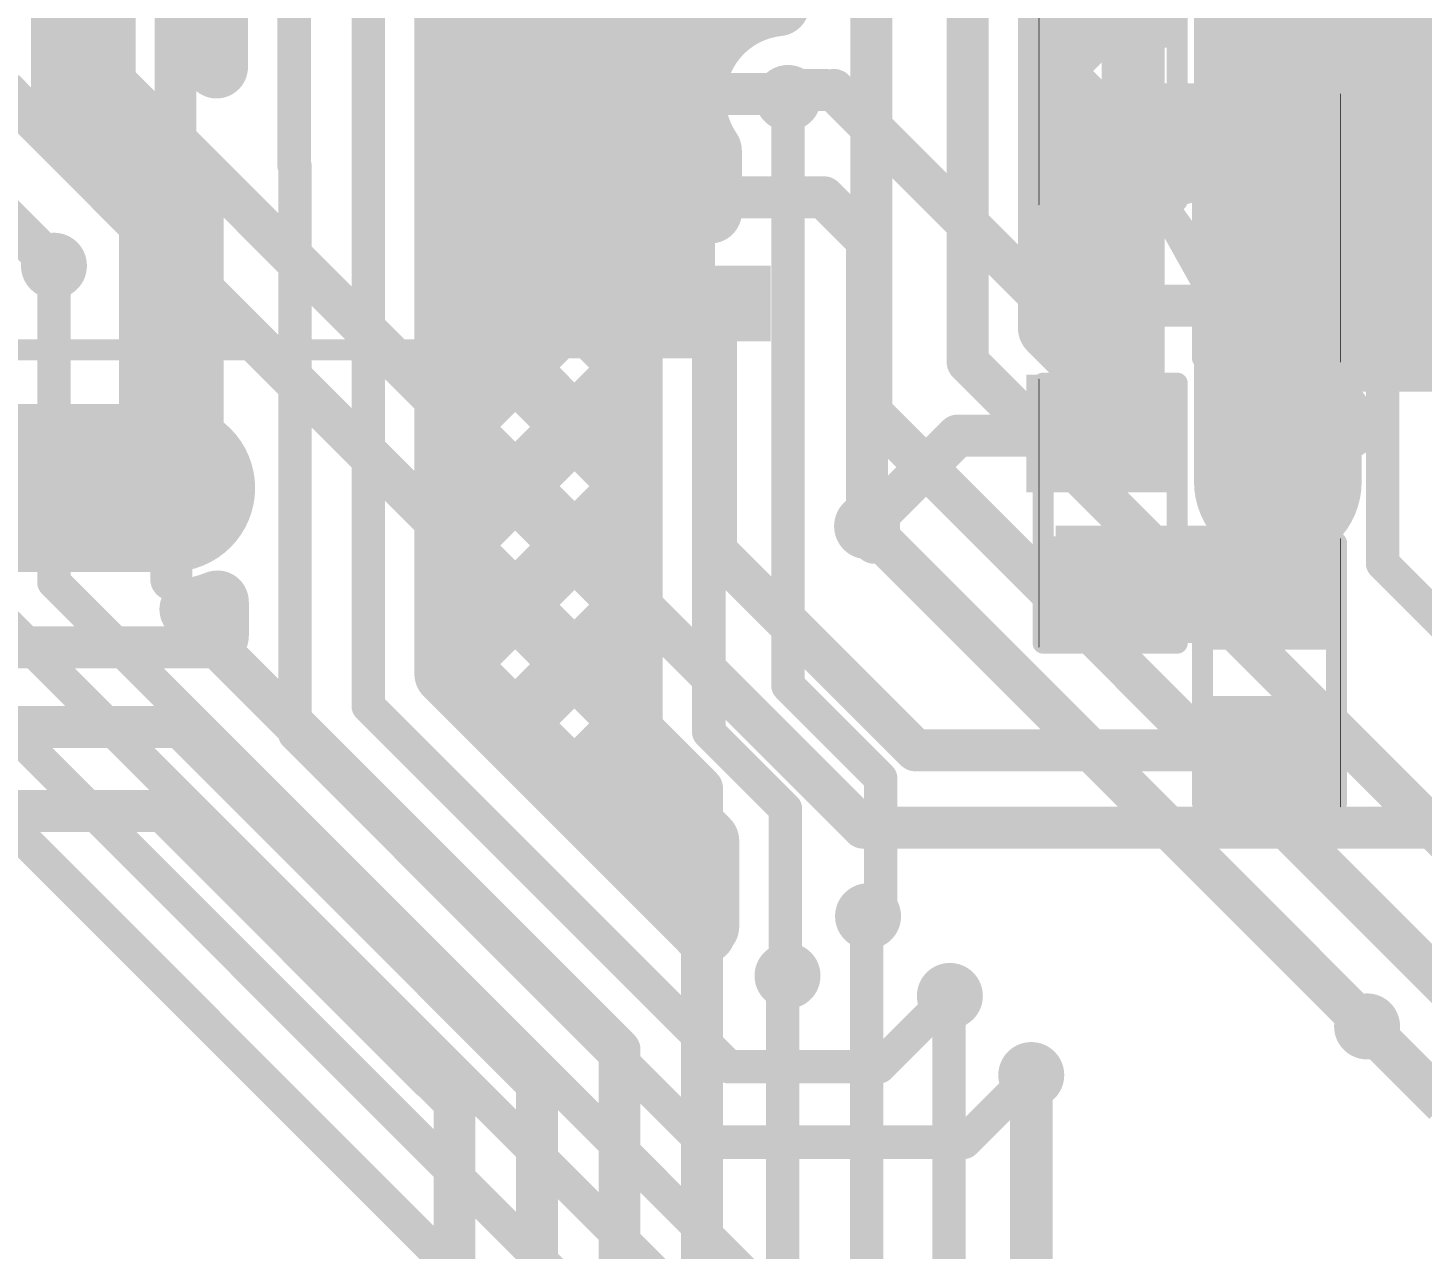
# Model space of a CAD drawing. Header units: millimetres. Extents: x -0.27 to 3.22, y -0.27 to 1.91.
# Drawn here: x 1.5378 to 1.8704, y 0.2265 to 0.5177 of the extents above; entities that cross this region are included whole.
import ezdxf

# ---------------------------------------------------------------- set-up
doc = ezdxf.new("R2010")
doc.units = ezdxf.units.MM
doc.header["$MEASUREMENT"] = 0
for name, color, linetype in [('BottomLayer', 5, 'Continuous'), ('TopLayer', 1, 'Continuous'), ('TopOverlay', 2, 'Continuous'), ('TopPaste', 8, 'Continuous'), ('TopSolder', 216, 'Continuous'), ('ViaHoleLayer', 16, 'Continuous')]:
    doc.layers.add(name, color=color, linetype=linetype)
doc.styles.add('Arial', font='', dxfattribs={"height": 0.2})
doc.styles.get('Arial').set_extended_font_data('Arial')

# ---------------------------------------------------------------- blocks, each defined once
blk = doc.blocks.new('24_TSSOP_15')
at = {"layer": 'TopLayer'}
for points in [[(-0.1437, 0.14961), (-0.08465, 0.14961), (-0.08465, 0.13189), (-0.1437, 0.13189)], [(0.08465, 0.14961), (0.1437, 0.14961), (0.1437, 0.13189), (0.08465, 0.13189)], [(-0.1437, 0.12402), (-0.08465, 0.12402), (-0.08465, 0.1063), (-0.1437, 0.1063)], [(0.08465, 0.12402), (0.1437, 0.12402), (0.1437, 0.1063), (0.08465, 0.1063)], [(-0.1437, 0.09843), (-0.08465, 0.09843), (-0.08465, 0.08071), (-0.1437, 0.08071)], [(0.08465, 0.09843), (0.1437, 0.09843), (0.1437, 0.08071), (0.08465, 0.08071)], [(-0.1437, 0.07283), (-0.08465, 0.07283), (-0.08465, 0.05512), (-0.1437, 0.05512)], [(0.08465, 0.07283), (0.1437, 0.07283), (0.1437, 0.05512), (0.08465, 0.05512)], [(-0.1437, 0.04724), (-0.08465, 0.04724), (-0.08465, 0.02953), (-0.1437, 0.02953)], [(0.08465, 0.04724), (0.1437, 0.04724), (0.1437, 0.02953), (0.08465, 0.02953)], [(-0.1437, 0.02165), (-0.08465, 0.02165), (-0.08465, 0.00394), (-0.1437, 0.00394)], [(0.08465, 0.02165), (0.1437, 0.02165), (0.1437, 0.00394), (0.08465, 0.00394)], [(-0.1437, -0.00394), (-0.08465, -0.00394), (-0.08465, -0.02165), (-0.1437, -0.02165)], [(0.08465, -0.00394), (0.1437, -0.00394), (0.1437, -0.02165), (0.08465, -0.02165)], [(-0.1437, -0.02953), (-0.08465, -0.02953), (-0.08465, -0.04724), (-0.1437, -0.04724)], [(0.08465, -0.02953), (0.1437, -0.02953), (0.1437, -0.04724), (0.08465, -0.04724)], [(-0.1437, -0.05512), (-0.08465, -0.05512), (-0.08465, -0.07283), (-0.1437, -0.07283)], [(0.08465, -0.05512), (0.1437, -0.05512), (0.1437, -0.07283), (0.08465, -0.07283)], [(-0.1437, -0.08071), (-0.08465, -0.08071), (-0.08465, -0.09843), (-0.1437, -0.09843)], [(0.08465, -0.08071), (0.1437, -0.08071), (0.1437, -0.09843), (0.08465, -0.09843)], [(-0.1437, -0.1063), (-0.08465, -0.1063), (-0.08465, -0.12402), (-0.1437, -0.12402)], [(0.08465, -0.1063), (0.1437, -0.1063), (0.1437, -0.12402), (0.08465, -0.12402)], [(-0.1437, -0.13189), (-0.08465, -0.13189), (-0.08465, -0.14961), (-0.1437, -0.14961)], [(0.08465, -0.13189), (0.1437, -0.13189), (0.1437, -0.14961), (0.08465, -0.14961)]]:
    blk.add_hatch(color=1, dxfattribs=at).paths.add_polyline_path(points)
at = {"layer": 'TopPaste'}
for points in [[(-0.1437, 0.14961), (-0.08465, 0.14961), (-0.08465, 0.13189), (-0.1437, 0.13189)], [(0.08465, 0.14961), (0.1437, 0.14961), (0.1437, 0.13189), (0.08465, 0.13189)], [(-0.1437, 0.12402), (-0.08465, 0.12402), (-0.08465, 0.1063), (-0.1437, 0.1063)], [(0.08465, 0.12402), (0.1437, 0.12402), (0.1437, 0.1063), (0.08465, 0.1063)], [(-0.1437, 0.09843), (-0.08465, 0.09843), (-0.08465, 0.08071), (-0.1437, 0.08071)], [(0.08465, 0.09843), (0.1437, 0.09843), (0.1437, 0.08071), (0.08465, 0.08071)], [(-0.1437, 0.07283), (-0.08465, 0.07283), (-0.08465, 0.05512), (-0.1437, 0.05512)], [(0.08465, 0.07283), (0.1437, 0.07283), (0.1437, 0.05512), (0.08465, 0.05512)], [(-0.1437, 0.04724), (-0.08465, 0.04724), (-0.08465, 0.02953), (-0.1437, 0.02953)], [(0.08465, 0.04724), (0.1437, 0.04724), (0.1437, 0.02953), (0.08465, 0.02953)], [(-0.1437, 0.02165), (-0.08465, 0.02165), (-0.08465, 0.00394), (-0.1437, 0.00394)], [(0.08465, 0.02165), (0.1437, 0.02165), (0.1437, 0.00394), (0.08465, 0.00394)], [(-0.1437, -0.00394), (-0.08465, -0.00394), (-0.08465, -0.02165), (-0.1437, -0.02165)], [(0.08465, -0.00394), (0.1437, -0.00394), (0.1437, -0.02165), (0.08465, -0.02165)], [(-0.1437, -0.02953), (-0.08465, -0.02953), (-0.08465, -0.04724), (-0.1437, -0.04724)], [(0.08465, -0.02953), (0.1437, -0.02953), (0.1437, -0.04724), (0.08465, -0.04724)], [(-0.1437, -0.05512), (-0.08465, -0.05512), (-0.08465, -0.07283), (-0.1437, -0.07283)], [(0.08465, -0.05512), (0.1437, -0.05512), (0.1437, -0.07283), (0.08465, -0.07283)], [(-0.1437, -0.08071), (-0.08465, -0.08071), (-0.08465, -0.09843), (-0.1437, -0.09843)], [(0.08465, -0.08071), (0.1437, -0.08071), (0.1437, -0.09843), (0.08465, -0.09843)], [(-0.1437, -0.1063), (-0.08465, -0.1063), (-0.08465, -0.12402), (-0.1437, -0.12402)], [(0.08465, -0.1063), (0.1437, -0.1063), (0.1437, -0.12402), (0.08465, -0.12402)], [(-0.1437, -0.13189), (-0.08465, -0.13189), (-0.08465, -0.14961), (-0.1437, -0.14961)], [(0.08465, -0.13189), (0.1437, -0.13189), (0.1437, -0.14961), (0.08465, -0.14961)]]:
    blk.add_hatch(color=8, dxfattribs=at).paths.add_polyline_path(points)
at = {"layer": 'TopSolder'}
for points in [[(-0.1477, 0.15361), (-0.08065, 0.15361), (-0.08065, 0.12789), (-0.1477, 0.12789)], [(0.08065, 0.15361), (0.1477, 0.15361), (0.1477, 0.12789), (0.08065, 0.12789)], [(-0.1477, 0.12802), (-0.08065, 0.12802), (-0.08065, 0.1023), (-0.1477, 0.1023)], [(0.08065, 0.12802), (0.1477, 0.12802), (0.1477, 0.1023), (0.08065, 0.1023)], [(-0.1477, 0.10243), (-0.08065, 0.10243), (-0.08065, 0.07671), (-0.1477, 0.07671)], [(0.08065, 0.10243), (0.1477, 0.10243), (0.1477, 0.07671), (0.08065, 0.07671)], [(-0.1477, 0.07683), (-0.08065, 0.07683), (-0.08065, 0.05112), (-0.1477, 0.05112)], [(0.08065, 0.07683), (0.1477, 0.07683), (0.1477, 0.05112), (0.08065, 0.05112)], [(-0.1477, 0.05124), (-0.08065, 0.05124), (-0.08065, 0.02553), (-0.1477, 0.02553)], [(0.08065, 0.05124), (0.1477, 0.05124), (0.1477, 0.02553), (0.08065, 0.02553)], [(-0.1477, 0.02565), (-0.08065, 0.02565), (-0.08065, -0.00006), (-0.1477, -0.00006)], [(0.08065, 0.02565), (0.1477, 0.02565), (0.1477, -0.00006), (0.08065, -0.00006)], [(-0.1477, 0.00006), (-0.08065, 0.00006), (-0.08065, -0.02565), (-0.1477, -0.02565)], [(0.08065, 0.00006), (0.1477, 0.00006), (0.1477, -0.02565), (0.08065, -0.02565)], [(-0.1477, -0.02553), (-0.08065, -0.02553), (-0.08065, -0.05124), (-0.1477, -0.05124)], [(0.08065, -0.02553), (0.1477, -0.02553), (0.1477, -0.05124), (0.08065, -0.05124)], [(-0.1477, -0.05112), (-0.08065, -0.05112), (-0.08065, -0.07683), (-0.1477, -0.07683)], [(0.08065, -0.05112), (0.1477, -0.05112), (0.1477, -0.07683), (0.08065, -0.07683)], [(-0.1477, -0.07671), (-0.08065, -0.07671), (-0.08065, -0.10243), (-0.1477, -0.10243)], [(0.08065, -0.07671), (0.1477, -0.07671), (0.1477, -0.10243), (0.08065, -0.10243)], [(-0.1477, -0.1023), (-0.08065, -0.1023), (-0.08065, -0.12802), (-0.1477, -0.12802)], [(0.08065, -0.1023), (0.1477, -0.1023), (0.1477, -0.12802), (0.08065, -0.12802)], [(-0.1477, -0.12789), (-0.08065, -0.12789), (-0.08065, -0.15361), (-0.1477, -0.15361)], [(0.08065, -0.12789), (0.1477, -0.12789), (0.1477, -0.15361), (0.08065, -0.15361)]]:
    blk.add_hatch(color=216, dxfattribs=at).paths.add_polyline_path(points)
at = {"layer": 'TopOverlay'}
for points, const_width in [([(-0.145, 0.155, 1), (-0.155, 0.155, 1)], 0.005), ([(-0.15625, 0.155, 1), (-0.15375, 0.155, 1)], 0.0025), ([(-0.14625, 0.155, 1), (-0.14375, 0.155, 1)], 0.0025), ([(-0.07874, 0.15523, 1), (-0.07624, 0.15523, 1)], 0.0025), ([(0.07626, 0.15523, 1), (0.07876, 0.15523, 1)], 0.0025), ([(-0.07794, -0.15158, 1), (-0.07544, -0.15158, 1)], 0.0025), ([(0.07706, -0.15158, 1), (0.07956, -0.15158, 1)], 0.0025)]:
    blk.add_lwpolyline(points, format="xyb", close=True, dxfattribs=dict(at, const_width=const_width))
at = {"layer": 'TopOverlay', "const_width": 0.005}
for points in [[(-0.07749, 0.15523), (0.07751, 0.15523)], [(-0.07669, -0.15158), (0.07831, -0.15158)]]:
    blk.add_lwpolyline(points, dxfattribs=at)
blk = doc.blocks.new('R__0402_70')
at = {"layer": 'TopLayer'}
for points in [[(-0.0275, -0.0125), (-0.0275, 0.0125), (-0.0095, 0.0125), (-0.0095, -0.0125)], [(0.0095, -0.0125), (0.0095, 0.0125), (0.0275, 0.0125), (0.0275, -0.0125)]]:
    blk.add_hatch(color=1, dxfattribs=at).paths.add_polyline_path(points)
at = {"layer": 'TopPaste'}
for points in [[(-0.0275, -0.0125), (-0.0275, 0.0125), (-0.0095, 0.0125), (-0.0095, -0.0125)], [(0.0095, -0.0125), (0.0095, 0.0125), (0.0275, 0.0125), (0.0275, -0.0125)]]:
    blk.add_hatch(color=8, dxfattribs=at).paths.add_polyline_path(points)
at = {"layer": 'TopSolder'}
for points in [[(-0.0315, -0.0165), (-0.0315, 0.0165), (-0.0055, 0.0165), (-0.0055, -0.0165)], [(0.0055, -0.0165), (0.0055, 0.0165), (0.0315, 0.0165), (0.0315, -0.0165)]]:
    blk.add_hatch(color=216, dxfattribs=at).paths.add_polyline_path(points)
at = {"layer": 'TopOverlay'}
for points, const_width in [([(0.031, 0.016), (-0.031, 0.016)], 0.005), ([(-0.031, -0.016), (-0.031, 0.016)], 0.005), ([(0.031, -0.016), (0.031, 0.016)], 0.005), ([(0.031, -0.016), (-0.031, -0.016)], 0.005), ([(0.032, -0.017), (-0.032, -0.017)], 0.000127)]:
    blk.add_lwpolyline(points, dxfattribs=dict(at, const_width=const_width))
for points, const_width in [([(-0.03225, 0.016, 1), (-0.02975, 0.016, 1)], 0.0025), ([(-0.03225, 0.016, 1), (-0.02975, 0.016, 1)], 0.0025), ([(0.02975, 0.016, 1), (0.03225, 0.016, 1)], 0.0025), ([(0.02975, 0.016, 1), (0.03225, 0.016, 1)], 0.0025), ([(-0.03225, -0.016, 1), (-0.02975, -0.016, 1)], 0.0025), ([(-0.03225, -0.016, 1), (-0.02975, -0.016, 1)], 0.0025), ([(0.02975, -0.016, 1), (0.03225, -0.016, 1)], 0.0025), ([(0.02975, -0.016, 1), (0.03225, -0.016, 1)], 0.0025), ([(-0.03203, -0.017, 1), (-0.03197, -0.017, 1)], 0.0000635), ([(0.03197, -0.017, 1), (0.03203, -0.017, 1)], 0.0000635)]:
    blk.add_lwpolyline(points, format="xyb", close=True, dxfattribs=dict(at, const_width=const_width))
blk = doc.blocks.new('R__0402_71')
at = {"layer": 'TopLayer'}
for points in [[(-0.0275, -0.0125), (-0.0275, 0.0125), (-0.0095, 0.0125), (-0.0095, -0.0125)], [(0.0095, -0.0125), (0.0095, 0.0125), (0.0275, 0.0125), (0.0275, -0.0125)]]:
    blk.add_hatch(color=1, dxfattribs=at).paths.add_polyline_path(points)
at = {"layer": 'TopPaste'}
for points in [[(-0.0275, -0.0125), (-0.0275, 0.0125), (-0.0095, 0.0125), (-0.0095, -0.0125)], [(0.0095, -0.0125), (0.0095, 0.0125), (0.0275, 0.0125), (0.0275, -0.0125)]]:
    blk.add_hatch(color=8, dxfattribs=at).paths.add_polyline_path(points)
at = {"layer": 'TopSolder'}
for points in [[(-0.0315, -0.0165), (-0.0315, 0.0165), (-0.0055, 0.0165), (-0.0055, -0.0165)], [(0.0055, -0.0165), (0.0055, 0.0165), (0.0315, 0.0165), (0.0315, -0.0165)]]:
    blk.add_hatch(color=216, dxfattribs=at).paths.add_polyline_path(points)
at = {"layer": 'TopOverlay'}
for points, const_width in [([(-0.031, 0.016), (0.031, 0.016)], 0.005), ([(-0.031, 0.016), (-0.031, -0.016)], 0.005), ([(0.031, 0.016), (0.031, -0.016)], 0.005), ([(-0.031, -0.016), (0.031, -0.016)], 0.005), ([(-0.032, -0.017), (0.032, -0.017)], 0.000127)]:
    blk.add_lwpolyline(points, dxfattribs=dict(at, const_width=const_width))
for points, const_width in [([(-0.03225, 0.016, 1), (-0.02975, 0.016, 1)], 0.0025), ([(-0.03225, 0.016, 1), (-0.02975, 0.016, 1)], 0.0025), ([(0.02975, 0.016, 1), (0.03225, 0.016, 1)], 0.0025), ([(0.02975, 0.016, 1), (0.03225, 0.016, 1)], 0.0025), ([(-0.03225, -0.016, 1), (-0.02975, -0.016, 1)], 0.0025), ([(-0.03225, -0.016, 1), (-0.02975, -0.016, 1)], 0.0025), ([(0.02975, -0.016, 1), (0.03225, -0.016, 1)], 0.0025), ([(0.02975, -0.016, 1), (0.03225, -0.016, 1)], 0.0025), ([(-0.03203, -0.017, 1), (-0.03197, -0.017, 1)], 0.0000635), ([(0.03197, -0.017, 1), (0.03203, -0.017, 1)], 0.0000635)]:
    blk.add_lwpolyline(points, format="xyb", close=True, dxfattribs=dict(at, const_width=const_width))
blk = doc.blocks.new('R__0402_72')
at = {"layer": 'TopLayer'}
for points in [[(-0.0275, -0.0125), (-0.0275, 0.0125), (-0.0095, 0.0125), (-0.0095, -0.0125)], [(0.0095, -0.0125), (0.0095, 0.0125), (0.0275, 0.0125), (0.0275, -0.0125)]]:
    blk.add_hatch(color=1, dxfattribs=at).paths.add_polyline_path(points)
at = {"layer": 'TopPaste'}
for points in [[(-0.0275, -0.0125), (-0.0275, 0.0125), (-0.0095, 0.0125), (-0.0095, -0.0125)], [(0.0095, -0.0125), (0.0095, 0.0125), (0.0275, 0.0125), (0.0275, -0.0125)]]:
    blk.add_hatch(color=8, dxfattribs=at).paths.add_polyline_path(points)
at = {"layer": 'TopSolder'}
for points in [[(-0.0315, -0.0165), (-0.0315, 0.0165), (-0.0055, 0.0165), (-0.0055, -0.0165)], [(0.0055, -0.0165), (0.0055, 0.0165), (0.0315, 0.0165), (0.0315, -0.0165)]]:
    blk.add_hatch(color=216, dxfattribs=at).paths.add_polyline_path(points)
at = {"layer": 'TopOverlay'}
for points, const_width in [([(0.031, 0.016), (-0.031, 0.016)], 0.005), ([(-0.031, -0.016), (-0.031, 0.016)], 0.005), ([(0.031, -0.016), (0.031, 0.016)], 0.005), ([(0.031, -0.016), (-0.031, -0.016)], 0.005), ([(0.032, -0.017), (-0.032, -0.017)], 0.000127)]:
    blk.add_lwpolyline(points, dxfattribs=dict(at, const_width=const_width))
for points, const_width in [([(-0.03225, 0.016, 1), (-0.02975, 0.016, 1)], 0.0025), ([(-0.03225, 0.016, 1), (-0.02975, 0.016, 1)], 0.0025), ([(0.02975, 0.016, 1), (0.03225, 0.016, 1)], 0.0025), ([(0.02975, 0.016, 1), (0.03225, 0.016, 1)], 0.0025), ([(-0.03225, -0.016, 1), (-0.02975, -0.016, 1)], 0.0025), ([(-0.03225, -0.016, 1), (-0.02975, -0.016, 1)], 0.0025), ([(0.02975, -0.016, 1), (0.03225, -0.016, 1)], 0.0025), ([(0.02975, -0.016, 1), (0.03225, -0.016, 1)], 0.0025), ([(-0.03203, -0.017, 1), (-0.03197, -0.017, 1)], 0.0000635), ([(0.03197, -0.017, 1), (0.03203, -0.017, 1)], 0.0000635)]:
    blk.add_lwpolyline(points, format="xyb", close=True, dxfattribs=dict(at, const_width=const_width))
blk = doc.blocks.new('R__0402_73')
at = {"layer": 'TopLayer'}
for points in [[(-0.0275, -0.0125), (-0.0275, 0.0125), (-0.0095, 0.0125), (-0.0095, -0.0125)], [(0.0095, -0.0125), (0.0095, 0.0125), (0.0275, 0.0125), (0.0275, -0.0125)]]:
    blk.add_hatch(color=1, dxfattribs=at).paths.add_polyline_path(points)
at = {"layer": 'TopPaste'}
for points in [[(-0.0275, -0.0125), (-0.0275, 0.0125), (-0.0095, 0.0125), (-0.0095, -0.0125)], [(0.0095, -0.0125), (0.0095, 0.0125), (0.0275, 0.0125), (0.0275, -0.0125)]]:
    blk.add_hatch(color=8, dxfattribs=at).paths.add_polyline_path(points)
at = {"layer": 'TopSolder'}
for points in [[(-0.0315, -0.0165), (-0.0315, 0.0165), (-0.0055, 0.0165), (-0.0055, -0.0165)], [(0.0055, -0.0165), (0.0055, 0.0165), (0.0315, 0.0165), (0.0315, -0.0165)]]:
    blk.add_hatch(color=216, dxfattribs=at).paths.add_polyline_path(points)
at = {"layer": 'TopOverlay'}
for points, const_width in [([(-0.031, 0.016), (0.031, 0.016)], 0.005), ([(-0.031, 0.016), (-0.031, -0.016)], 0.005), ([(0.031, 0.016), (0.031, -0.016)], 0.005), ([(-0.031, -0.016), (0.031, -0.016)], 0.005), ([(-0.032, -0.017), (0.032, -0.017)], 0.000127)]:
    blk.add_lwpolyline(points, dxfattribs=dict(at, const_width=const_width))
for points, const_width in [([(-0.03225, 0.016, 1), (-0.02975, 0.016, 1)], 0.0025), ([(-0.03225, 0.016, 1), (-0.02975, 0.016, 1)], 0.0025), ([(0.02975, 0.016, 1), (0.03225, 0.016, 1)], 0.0025), ([(0.02975, 0.016, 1), (0.03225, 0.016, 1)], 0.0025), ([(-0.03225, -0.016, 1), (-0.02975, -0.016, 1)], 0.0025), ([(-0.03225, -0.016, 1), (-0.02975, -0.016, 1)], 0.0025), ([(0.02975, -0.016, 1), (0.03225, -0.016, 1)], 0.0025), ([(0.02975, -0.016, 1), (0.03225, -0.016, 1)], 0.0025), ([(-0.03203, -0.017, 1), (-0.03197, -0.017, 1)], 0.0000635), ([(0.03197, -0.017, 1), (0.03203, -0.017, 1)], 0.0000635)]:
    blk.add_lwpolyline(points, format="xyb", close=True, dxfattribs=dict(at, const_width=const_width))

msp = doc.modelspace()

# ---------------------------------------------------------------- hatches: boundary and pattern name
at = {"layer": 'BottomLayer'}
msp.add_hatch(color=5, dxfattribs=at).paths.add_polyline_path([(1.816, 0.431), (1.949, 0.431), (1.949, 0.811), (1.816, 0.811)])
h = msp.add_hatch(color=5, dxfattribs=at)
edge = h.paths.add_edge_path()
edge.add_arc((1.71913, 0.501), 0.00787, 0, 360)
h = msp.add_hatch(color=5, dxfattribs=at)
edge = h.paths.add_edge_path()
edge.add_arc((1.836, 0.4905), 0.01181, 0, 360)
h = msp.add_hatch(color=5, dxfattribs=at)
edge = h.paths.add_edge_path()
edge.add_arc((1.544, 0.461), 0.00787, 0, 360)
h = msp.add_hatch(color=5, dxfattribs=at)
edge = h.paths.add_edge_path()
edge.add_arc((1.70025, 0.45145), 0.00787, 0, 360)
h = msp.add_hatch(color=5, dxfattribs=at)
edge = h.paths.add_edge_path()
edge.add_arc((1.572, 0.408), 0.01181, 0, 360)
h = msp.add_hatch(color=5, dxfattribs=at)
edge = h.paths.add_edge_path()
edge.add_arc((1.836, 0.40948), 0.01181, 0, 360)
h = msp.add_hatch(color=5, dxfattribs=at)
edge = h.paths.add_edge_path()
edge.add_arc((1.738, 0.39889), 0.00787, 0, 360)
h = msp.add_hatch(color=5, dxfattribs=at)
edge = h.paths.add_edge_path()
edge.add_arc((1.73823, 0.30587), 0.00787, 0, 360)
h = msp.add_hatch(color=5, dxfattribs=at)
edge = h.paths.add_edge_path()
edge.add_arc((1.71902, 0.29167), 0.00787, 0, 360)
h = msp.add_hatch(color=5, dxfattribs=at)
edge = h.paths.add_edge_path()
edge.add_arc((1.75775, 0.28687), 0.00787, 0, 360)
h = msp.add_hatch(color=5, dxfattribs=at)
edge = h.paths.add_edge_path()
edge.add_arc((1.85729, 0.2796), 0.00787, 0, 360)
h = msp.add_hatch(color=5, dxfattribs=at)
edge = h.paths.add_edge_path()
edge.add_arc((1.77717, 0.268), 0.00787, 0, 360)
at = {"layer": 'TopLayer'}
h = msp.add_hatch(color=1, dxfattribs=at)
edge = h.paths.add_edge_path()
edge.add_arc((1.71913, 0.501), 0.00787, 0, 360)
for points in [[(1.783, 0.4765), (1.847, 0.4765), (1.847, 0.5045), (1.783, 0.5045)], [(1.638, 0.443), (1.715, 0.443), (1.715, 0.461), (1.638, 0.461)], [(1.776, 0.407), (1.812, 0.407), (1.812, 0.435), (1.776, 0.435)], [(1.823, 0.371), (1.849, 0.371), (1.849, 0.423), (1.823, 0.423)], [(1.783, 0.371), (1.847, 0.371), (1.847, 0.399), (1.783, 0.399)]]:
    msp.add_hatch(color=1, dxfattribs=at).paths.add_polyline_path(points)
h = msp.add_hatch(color=1, dxfattribs=at)
edge = h.paths.add_edge_path()
edge.add_arc((1.836, 0.4905), 0.01181, 0, 360)
h = msp.add_hatch(color=1, dxfattribs=at)
edge = h.paths.add_edge_path()
edge.add_arc((1.544, 0.461), 0.00787, 0, 360)
h = msp.add_hatch(color=1, dxfattribs=at)
edge = h.paths.add_edge_path()
edge.add_arc((1.70025, 0.45145), 0.00787, 0, 360)
h = msp.add_hatch(color=1, dxfattribs=at)
edge = h.paths.add_edge_path()
edge.add_arc((1.572, 0.408), 0.01181, 0, 360)
h = msp.add_hatch(color=1, dxfattribs=at)
edge = h.paths.add_edge_path()
edge.add_arc((1.836, 0.40948), 0.01181, 0, 360)
h = msp.add_hatch(color=1, dxfattribs=at)
edge = h.paths.add_edge_path()
edge.add_arc((1.738, 0.39889), 0.00787, 0, 360)
h = msp.add_hatch(color=1, dxfattribs=at)
edge = h.paths.add_edge_path()
edge.add_arc((1.73823, 0.30587), 0.00787, 0, 360)
h = msp.add_hatch(color=1, dxfattribs=at)
edge = h.paths.add_edge_path()
edge.add_arc((1.71902, 0.29167), 0.00787, 0, 360)
h = msp.add_hatch(color=1, dxfattribs=at)
edge = h.paths.add_edge_path()
edge.add_arc((1.75775, 0.28687), 0.00787, 0, 360)
h = msp.add_hatch(color=1, dxfattribs=at)
edge = h.paths.add_edge_path()
edge.add_arc((1.85729, 0.2796), 0.00787, 0, 360)
h = msp.add_hatch(color=1, dxfattribs=at)
edge = h.paths.add_edge_path()
edge.add_arc((1.77717, 0.268), 0.00787, 0, 360)
at = {"layer": 'ViaHoleLayer'}
h = msp.add_hatch(color=16, dxfattribs=at)
edge = h.paths.add_edge_path()
edge.add_arc((1.71913, 0.501), 0.00394, 0, 360)
h = msp.add_hatch(color=16, dxfattribs=at)
edge = h.paths.add_edge_path()
edge.add_arc((1.836, 0.4905), 0.00591, 0, 360)
h = msp.add_hatch(color=16, dxfattribs=at)
edge = h.paths.add_edge_path()
edge.add_arc((1.544, 0.461), 0.00394, 0, 360)
h = msp.add_hatch(color=16, dxfattribs=at)
edge = h.paths.add_edge_path()
edge.add_arc((1.70025, 0.45145), 0.00394, 0, 360)
h = msp.add_hatch(color=16, dxfattribs=at)
edge = h.paths.add_edge_path()
edge.add_arc((1.572, 0.408), 0.00591, 0, 360)
h = msp.add_hatch(color=16, dxfattribs=at)
edge = h.paths.add_edge_path()
edge.add_arc((1.836, 0.40948), 0.00591, 0, 360)
h = msp.add_hatch(color=16, dxfattribs=at)
edge = h.paths.add_edge_path()
edge.add_arc((1.738, 0.39889), 0.00394, 0, 360)
h = msp.add_hatch(color=16, dxfattribs=at)
edge = h.paths.add_edge_path()
edge.add_arc((1.73823, 0.30587), 0.00394, 0, 360)
h = msp.add_hatch(color=16, dxfattribs=at)
edge = h.paths.add_edge_path()
edge.add_arc((1.71902, 0.29167), 0.00394, 0, 360)
h = msp.add_hatch(color=16, dxfattribs=at)
edge = h.paths.add_edge_path()
edge.add_arc((1.75775, 0.28687), 0.00394, 0, 360)
h = msp.add_hatch(color=16, dxfattribs=at)
edge = h.paths.add_edge_path()
edge.add_arc((1.85729, 0.2796), 0.00394, 0, 360)
h = msp.add_hatch(color=16, dxfattribs=at)
edge = h.paths.add_edge_path()
edge.add_arc((1.77717, 0.268), 0.00394, 0, 360)

# ---------------------------------------------------------------- linework, layer by layer
at = {"layer": 'BottomLayer'}
for points, const_width in [([(1.8015, 0.455), (1.8015, 0.8255)], 0.015), ([(1.551, 0.502), (1.551, 0.772)], 0.025), ([(1.6375, 0.50504), (1.8015, 0.66904)], 0.015), ([(1.578, 0.51318), (1.578, 0.63349)], 0.015), ([(1.62913, 0.60303), (1.71052, 0.52165)], 0.015), ([(1.762, 0.438), (1.762, 0.594)], 0.01), ([(1.6375, 0.47676), (1.7425, 0.58176)], 0.015), ([(1.7815, 0.44608), (1.7815, 0.58303)], 0.015), ([(1.5828, 0.50839), (1.5828, 0.56182)], 0.015), ([(1.64046, 0.56342), (1.69743, 0.50645)], 0.015), ([(1.6013, 0.48494), (1.6013, 0.56182)], 0.008), ([(1.619, 0.356), (1.619, 0.552)], 0.008), ([(1.6375, 0.36366), (1.6375, 0.53985)], 0.015), ([(1.6375, 0.5381), (1.70063, 0.47497)], 0.015), ([(1.7815, 0.53552), (1.8015, 0.51552)], 0.015), ([(1.71079, 0.52176), (1.71669, 0.52766)], 0.015), ([(1.7815, 0.50762), (1.8015, 0.52762)], 0.015), ([(1.739, 0.426), (1.739, 0.526)], 0.01), ([(1.578, 0.51318), (1.5828, 0.50839)], 0.015), ([(1.6375, 0.50981), (1.68239, 0.46492)], 0.015), ([(1.6375, 0.44847), (1.69836, 0.50934)], 0.015), ([(1.551, 0.502), (1.572, 0.481)], 0.025), ([(1.7815, 0.50724), (1.8015, 0.48724)], 0.015), ([(1.7815, 0.47934), (1.8015, 0.49934)], 0.015), ([(1.71913, 0.45197), (1.71913, 0.501)], 0.008), ([(1.70063, 0.47382), (1.70063, 0.48842)], 0.015), ([(1.572, 0.408), (1.572, 0.481)], 0.025), ([(1.6375, 0.48153), (1.68175, 0.43728)], 0.015), ([(1.68603, 0.46872), (1.70063, 0.48331)], 0.015), ([(1.6013, 0.48494), (1.6015, 0.48473)], 0.008), ([(1.6015, 0.34929), (1.6015, 0.48473)], 0.008), ([(1.7815, 0.47895), (1.8015, 0.45895)], 0.015), ([(1.7815, 0.45105), (1.8015, 0.47105)], 0.015), ([(1.6375, 0.42019), (1.68298, 0.46567)], 0.015), ([(1.836, 0.40948), (1.836, 0.455)], 0.04), ([(1.544, 0.38557), (1.544, 0.461)], 0.008), ([(1.8015, 0.42608), (1.8015, 0.455)], 0.015), ([(1.8015, 0.42608), (1.8015, 0.455)], 0.015), ([(1.6375, 0.45325), (1.68175, 0.40899)], 0.015), ([(1.71913, 0.36087), (1.71913, 0.45197)], 0.008), ([(1.71913, 0.45197), (1.71913, 0.45197)], 0.008), ([(1.7815, 0.45067), (1.8015, 0.43067)], 0.015), ([(1.70025, 0.34975), (1.70025, 0.45145)], 0.008), ([(1.7815, 0.44608), (1.8015, 0.42608)], 0.015), ([(1.79316, 0.43442), (1.8015, 0.44277)], 0.015), ([(1.68175, 0.34975), (1.68175, 0.43886)], 0.015), ([(1.6375, 0.3919), (1.68175, 0.43616)], 0.015), ([(1.762, 0.438), (1.91387, 0.28613)], 0.01), ([(1.6375, 0.42496), (1.68175, 0.38071)], 0.015), ([(1.739, 0.426), (1.88823, 0.27677)], 0.01), ([(1.572, 0.38619), (1.572, 0.408)], 0.01), ([(1.63752, 0.36364), (1.68175, 0.40787)], 0.015), ([(1.6375, 0.39668), (1.68175, 0.35242)], 0.015), ([(1.738, 0.39889), (1.738, 0.39889)], 0.01), ([(1.738, 0.39669), (1.738, 0.39889)], 0.01), ([(1.738, 0.39889), (1.85729, 0.2796)], 0.01), ([(1.738, 0.39669), (1.73977, 0.39492)], 0.01), ([(1.51943, 0.38893), (1.78723, 0.12113)], 0.008), ([(1.4959, 0.3881), (1.78175, 0.10225)], 0.008), ([(1.544, 0.38557), (1.78957, 0.14)], 0.008), ([(1.47703, 0.38397), (1.77713, 0.08387)], 0.008), ([(1.57667, 0.37906), (1.583, 0.37274)], 0.015), ([(1.583, 0.37274), (1.583, 0.38083)], 0.015), ([(1.65166, 0.3495), (1.68175, 0.37959)], 0.015), ([(1.6375, 0.36839), (1.7, 0.3059)], 0.015), ([(1.6375, 0.36366), (1.69917, 0.30199)], 0.015), ([(1.71913, 0.36087), (1.74123, 0.33877)], 0.008), ([(1.619, 0.356), (1.705, 0.27)], 0.008), ([(1.66581, 0.33536), (1.68175, 0.3513)], 0.015), ([(1.6015, 0.34929), (1.69879, 0.252)], 0.008), ([(1.70025, 0.34975), (1.7185, 0.3315)], 0.008), ([(1.68717, 0.33667), (1.7, 0.32384)], 0.015), ([(1.74123, 0.30587), (1.74123, 0.33877)], 0.008), ([(1.67995, 0.32121), (1.69129, 0.33255)], 0.015), ([(1.7185, 0.29167), (1.7185, 0.3315)], 0.008), ([(1.7, 0.30344), (1.7, 0.32384)], 0.015), ([(1.69409, 0.30707), (1.7, 0.31298)], 0.015), ([(1.74088, 0.27), (1.75775, 0.28687)], 0.008), ([(1.705, 0.27), (1.74088, 0.27)], 0.008), ([(1.76117, 0.252), (1.77717, 0.268)], 0.008), ([(1.69879, 0.252), (1.76117, 0.252)], 0.008)]:
    msp.add_lwpolyline(points, dxfattribs=dict(at, const_width=const_width))
at = {"layer": 'BottomLayer', "const_width": 0.015}
for points in [[(1.7168, 0.52325, -0.49887), (1.7425, 0.5481)], [(1.70063, 0.48842, -0.567178), (1.7168, 0.52325)], [(1.68175, 0.43886, -0.607896), (1.70063, 0.47382)], [(1.583, 0.38083, -0.05621), (1.57667, 0.37906)], [(1.68717, 0.33667, -0.198912), (1.68175, 0.34975)], [(1.68717, 0.33667, -0.198912), (1.68175, 0.34975)]]:
    msp.add_lwpolyline(points, format="xyb", dxfattribs=at)
at = {"layer": 'BottomLayer'}
for points, const_width in [([(1.70677, 0.52165, 1), (1.71427, 0.52165, 1)], 0.0075), ([(1.70704, 0.52176, 1), (1.71454, 0.52176, 1)], 0.0075), ([(1.71305, 0.52325, 1), (1.72055, 0.52325, 1)], 0.0075), ([(1.71305, 0.52325, 1), (1.72055, 0.52325, 1)], 0.0075), ([(1.79775, 0.51552, 1), (1.80525, 0.51552, 1)], 0.0075), ([(1.57425, 0.51318, 1), (1.58175, 0.51318, 1)], 0.0075), ([(1.57425, 0.51318, 1), (1.58175, 0.51318, 1)], 0.0075), ([(1.57905, 0.50839, 1), (1.58655, 0.50839, 1)], 0.0075), ([(1.57905, 0.50839, 1), (1.58655, 0.50839, 1)], 0.0075), ([(1.63375, 0.50981, 1), (1.64125, 0.50981, 1)], 0.0075), ([(1.69461, 0.50934, 1), (1.70211, 0.50934, 1)], 0.0075), ([(1.54475, 0.502, 1), (1.55725, 0.502, 1)], 0.0125), ([(1.54475, 0.502, 1), (1.55725, 0.502, 1)], 0.0125), ([(1.63375, 0.50504, 1), (1.64125, 0.50504, 1)], 0.0075), ([(1.69368, 0.50645, 1), (1.70118, 0.50645, 1)], 0.0075), ([(1.77775, 0.50762, 1), (1.78525, 0.50762, 1)], 0.0075), ([(1.77775, 0.50724, 1), (1.78525, 0.50724, 1)], 0.0075), ([(1.79775, 0.49934, 1), (1.80525, 0.49934, 1)], 0.0075), ([(1.71713, 0.501, 1), (1.72113, 0.501, 1)], 0.004), ([(1.69688, 0.48842, 1), (1.70438, 0.48842, 1)], 0.0075), ([(1.69688, 0.48842, 1), (1.70438, 0.48842, 1)], 0.0075), ([(1.56575, 0.481, 1), (1.57825, 0.481, 1)], 0.0125), ([(1.56575, 0.481, 1), (1.57825, 0.481, 1)], 0.0125), ([(1.79775, 0.48724, 1), (1.80525, 0.48724, 1)], 0.0075), ([(1.63375, 0.48153, 1), (1.64125, 0.48153, 1)], 0.0075), ([(1.69688, 0.48331, 1), (1.70438, 0.48331, 1)], 0.0075), ([(1.5993, 0.48494, 1), (1.6033, 0.48494, 1)], 0.004), ([(1.5993, 0.48494, 1), (1.6033, 0.48494, 1)], 0.004), ([(1.5995, 0.48473, 1), (1.6035, 0.48473, 1)], 0.004), ([(1.5995, 0.48473, 1), (1.6035, 0.48473, 1)], 0.004), ([(1.77775, 0.47934, 1), (1.78525, 0.47934, 1)], 0.0075), ([(1.77775, 0.47895, 1), (1.78525, 0.47895, 1)], 0.0075), ([(1.63375, 0.47676, 1), (1.64125, 0.47676, 1)], 0.0075), ([(1.69688, 0.47497, 1), (1.70438, 0.47497, 1)], 0.0075), ([(1.69688, 0.47382, 1), (1.70438, 0.47382, 1)], 0.0075), ([(1.69688, 0.47382, 1), (1.70438, 0.47382, 1)], 0.0075), ([(1.68228, 0.46872, 1), (1.68978, 0.46872, 1)], 0.0075), ([(1.79775, 0.47105, 1), (1.80525, 0.47105, 1)], 0.0075), ([(1.67864, 0.46492, 1), (1.68614, 0.46492, 1)], 0.0075), ([(1.67923, 0.46567, 1), (1.68673, 0.46567, 1)], 0.0075), ([(1.826, 0.455, 1), (1.846, 0.455, 1)], 0.02), ([(1.79775, 0.45895, 1), (1.80525, 0.45895, 1)], 0.0075), ([(1.542, 0.461, 1), (1.546, 0.461, 1)], 0.004), ([(1.79775, 0.455, 1), (1.80525, 0.455, 1)], 0.0075), ([(1.79775, 0.455, 1), (1.80525, 0.455, 1)], 0.0075), ([(1.79775, 0.455, 1), (1.80525, 0.455, 1)], 0.0075), ([(1.63375, 0.45325, 1), (1.64125, 0.45325, 1)], 0.0075), ([(1.63375, 0.44847, 1), (1.64125, 0.44847, 1)], 0.0075), ([(1.71713, 0.45197, 1), (1.72113, 0.45197, 1)], 0.004), ([(1.71713, 0.45197, 1), (1.72113, 0.45197, 1)], 0.004), ([(1.71713, 0.45197, 1), (1.72113, 0.45197, 1)], 0.004), ([(1.71713, 0.45197, 1), (1.72113, 0.45197, 1)], 0.004), ([(1.77775, 0.45105, 1), (1.78525, 0.45105, 1)], 0.0075), ([(1.77775, 0.45067, 1), (1.78525, 0.45067, 1)], 0.0075), ([(1.69825, 0.45145, 1), (1.70225, 0.45145, 1)], 0.004), ([(1.77775, 0.44608, 1), (1.78525, 0.44608, 1)], 0.0075), ([(1.77775, 0.44608, 1), (1.78525, 0.44608, 1)], 0.0075), ([(1.79775, 0.44277, 1), (1.80525, 0.44277, 1)], 0.0075), ([(1.678, 0.43886, 1), (1.6855, 0.43886, 1)], 0.0075), ([(1.678, 0.43886, 1), (1.6855, 0.43886, 1)], 0.0075), ([(1.678, 0.43728, 1), (1.6855, 0.43728, 1)], 0.0075), ([(1.678, 0.43616, 1), (1.6855, 0.43616, 1)], 0.0075), ([(1.7595, 0.438, 1), (1.7645, 0.438, 1)], 0.005), ([(1.7595, 0.438, 1), (1.7645, 0.438, 1)], 0.005), ([(1.78941, 0.43442, 1), (1.79691, 0.43442, 1)], 0.0075), ([(1.79775, 0.43067, 1), (1.80525, 0.43067, 1)], 0.0075), ([(1.63375, 0.42496, 1), (1.64125, 0.42496, 1)], 0.0075), ([(1.79775, 0.42608, 1), (1.80525, 0.42608, 1)], 0.0075), ([(1.79775, 0.42608, 1), (1.80525, 0.42608, 1)], 0.0075), ([(1.79775, 0.42608, 1), (1.80525, 0.42608, 1)], 0.0075), ([(1.7365, 0.426, 1), (1.7415, 0.426, 1)], 0.005), ([(1.7365, 0.426, 1), (1.7415, 0.426, 1)], 0.005), ([(1.826, 0.40948, 1), (1.846, 0.40948, 1)], 0.02), ([(1.63375, 0.42019, 1), (1.64125, 0.42019, 1)], 0.0075), ([(1.56575, 0.408, 1), (1.57825, 0.408, 1)], 0.0125), ([(1.678, 0.40899, 1), (1.6855, 0.40899, 1)], 0.0075), ([(1.5695, 0.408, 1), (1.5745, 0.408, 1)], 0.005), ([(1.678, 0.40787, 1), (1.6855, 0.40787, 1)], 0.0075), ([(1.63375, 0.39668, 1), (1.64125, 0.39668, 1)], 0.0075), ([(1.7355, 0.39889, 1), (1.7405, 0.39889, 1)], 0.005), ([(1.7355, 0.39889, 1), (1.7405, 0.39889, 1)], 0.005), ([(1.7355, 0.39889, 1), (1.7405, 0.39889, 1)], 0.005), ([(1.7355, 0.39889, 1), (1.7405, 0.39889, 1)], 0.005), ([(1.63375, 0.3919, 1), (1.64125, 0.3919, 1)], 0.0075), ([(1.7355, 0.39669, 1), (1.7405, 0.39669, 1)], 0.005), ([(1.7355, 0.39669, 1), (1.7405, 0.39669, 1)], 0.005), ([(1.73727, 0.39492, 1), (1.74227, 0.39492, 1)], 0.005), ([(1.542, 0.38557, 1), (1.546, 0.38557, 1)], 0.004), ([(1.542, 0.38557, 1), (1.546, 0.38557, 1)], 0.004), ([(1.5695, 0.38619, 1), (1.5745, 0.38619, 1)], 0.005), ([(1.57292, 0.37906, 1), (1.58042, 0.37906, 1)], 0.0075), ([(1.57292, 0.37906, 1), (1.58042, 0.37906, 1)], 0.0075), ([(1.57925, 0.38083, 1), (1.58675, 0.38083, 1)], 0.0075), ([(1.57925, 0.38083, 1), (1.58675, 0.38083, 1)], 0.0075), ([(1.678, 0.38071, 1), (1.6855, 0.38071, 1)], 0.0075), ([(1.678, 0.37959, 1), (1.6855, 0.37959, 1)], 0.0075), ([(1.57925, 0.37274, 1), (1.58675, 0.37274, 1)], 0.0075), ([(1.57925, 0.37274, 1), (1.58675, 0.37274, 1)], 0.0075), ([(1.63375, 0.36839, 1), (1.64125, 0.36839, 1)], 0.0075), ([(1.63375, 0.36366, 1), (1.64125, 0.36366, 1)], 0.0075), ([(1.63375, 0.36366, 1), (1.64125, 0.36366, 1)], 0.0075), ([(1.63377, 0.36364, 1), (1.64127, 0.36364, 1)], 0.0075), ([(1.71713, 0.36087, 1), (1.72113, 0.36087, 1)], 0.004), ([(1.71713, 0.36087, 1), (1.72113, 0.36087, 1)], 0.004), ([(1.617, 0.356, 1), (1.621, 0.356, 1)], 0.004), ([(1.617, 0.356, 1), (1.621, 0.356, 1)], 0.004), ([(1.678, 0.35242, 1), (1.6855, 0.35242, 1)], 0.0075), ([(1.64791, 0.3495, 1), (1.65541, 0.3495, 1)], 0.0075), ([(1.678, 0.3513, 1), (1.6855, 0.3513, 1)], 0.0075), ([(1.678, 0.34975, 1), (1.6855, 0.34975, 1)], 0.0075), ([(1.678, 0.34975, 1), (1.6855, 0.34975, 1)], 0.0075), ([(1.678, 0.34975, 1), (1.6855, 0.34975, 1)], 0.0075), ([(1.5995, 0.34929, 1), (1.6035, 0.34929, 1)], 0.004), ([(1.5995, 0.34929, 1), (1.6035, 0.34929, 1)], 0.004), ([(1.69825, 0.34975, 1), (1.70225, 0.34975, 1)], 0.004), ([(1.69825, 0.34975, 1), (1.70225, 0.34975, 1)], 0.004), ([(1.66206, 0.33536, 1), (1.66956, 0.33536, 1)], 0.0075), ([(1.68342, 0.33667, 1), (1.69092, 0.33667, 1)], 0.0075), ([(1.68342, 0.33667, 1), (1.69092, 0.33667, 1)], 0.0075), ([(1.68342, 0.33667, 1), (1.69092, 0.33667, 1)], 0.0075), ([(1.73923, 0.33877, 1), (1.74323, 0.33877, 1)], 0.004), ([(1.73923, 0.33877, 1), (1.74323, 0.33877, 1)], 0.004), ([(1.68754, 0.33255, 1), (1.69504, 0.33255, 1)], 0.0075), ([(1.7165, 0.3315, 1), (1.7205, 0.3315, 1)], 0.004), ([(1.7165, 0.3315, 1), (1.7205, 0.3315, 1)], 0.004), ([(1.69625, 0.32384, 1), (1.70375, 0.32384, 1)], 0.0075), ([(1.69625, 0.32384, 1), (1.70375, 0.32384, 1)], 0.0075), ([(1.6762, 0.32121, 1), (1.6837, 0.32121, 1)], 0.0075), ([(1.69625, 0.31298, 1), (1.70375, 0.31298, 1)], 0.0075), ([(1.69034, 0.30707, 1), (1.69784, 0.30707, 1)], 0.0075), ([(1.69625, 0.3059, 1), (1.70375, 0.3059, 1)], 0.0075), ([(1.69542, 0.30199, 1), (1.70292, 0.30199, 1)], 0.0075), ([(1.69625, 0.30344, 1), (1.70375, 0.30344, 1)], 0.0075), ([(1.73923, 0.30587, 1), (1.74323, 0.30587, 1)], 0.004), ([(1.7165, 0.29167, 1), (1.7205, 0.29167, 1)], 0.004), ([(1.75575, 0.28687, 1), (1.75975, 0.28687, 1)], 0.004), ([(1.85479, 0.2796, 1), (1.85979, 0.2796, 1)], 0.005), ([(1.703, 0.27, 1), (1.707, 0.27, 1)], 0.004), ([(1.703, 0.27, 1), (1.707, 0.27, 1)], 0.004), ([(1.73888, 0.27, 1), (1.74288, 0.27, 1)], 0.004), ([(1.73888, 0.27, 1), (1.74288, 0.27, 1)], 0.004), ([(1.77517, 0.268, 1), (1.77917, 0.268, 1)], 0.004), ([(1.69679, 0.252, 1), (1.70079, 0.252, 1)], 0.004), ([(1.69679, 0.252, 1), (1.70079, 0.252, 1)], 0.004), ([(1.75917, 0.252, 1), (1.76317, 0.252, 1)], 0.004), ([(1.75917, 0.252, 1), (1.76317, 0.252, 1)], 0.004)]:
    msp.add_lwpolyline(points, format="xyb", close=True, dxfattribs=dict(at, const_width=const_width))
at = {"layer": 'TopLayer'}
for points, const_width in [([(1.861, 0.39), (1.861, 0.758)], 0.008), ([(1.573, 0.49103), (1.573, 0.60974)], 0.01), ([(1.53207, 0.50293), (1.69862, 0.33638)], 0.01), ([(1.66817, 0.50293), (1.66914, 0.50197)], 0.01), ([(1.66914, 0.50197), (1.71816, 0.50197)], 0.01), ([(1.71816, 0.50197), (1.71913, 0.501)], 0.01), ([(1.71913, 0.50293), (1.72807, 0.50293)], 0.01), ([(1.73007, 0.50293), (1.7815, 0.4515)], 0.01), ([(1.573, 0.49103), (1.73703, 0.327)], 0.01), ([(1.52722, 0.47778), (1.544, 0.461)], 0.01), ([(1.66817, 0.47734), (1.72766, 0.47734)], 0.01), ([(1.72766, 0.47734), (1.738, 0.467)], 0.01), ([(1.738, 0.39889), (1.738, 0.467)], 0.01), ([(1.66817, 0.45175), (1.66833, 0.4516)], 0.01), ([(1.66833, 0.4516), (1.70025, 0.4516)], 0.01), ([(1.70025, 0.4516), (1.70197, 0.4516)], 0.01), ([(1.70025, 0.45145), (1.70025, 0.4516)], 0.01), ([(1.70197, 0.4516), (1.70213, 0.45145)], 0.01), ([(1.70197, 0.45129), (1.70213, 0.45145)], 0.01), ([(1.70197, 0.39303), (1.70197, 0.45129)], 0.01), ([(1.7815, 0.4515), (1.834, 0.4515)], 0.01), ([(1.437, 0.408), (1.572, 0.408)], 0.04), ([(1.738, 0.39889), (1.75961, 0.4205)], 0.01), ([(1.75961, 0.4205), (1.796, 0.4205)], 0.01), ([(1.70197, 0.39303), (1.74957, 0.34543)], 0.01), ([(1.861, 0.39), (1.95453, 0.29647)], 0.008), ([(1.292, 0.37), (1.58296, 0.37)], 0.01), ([(1.58296, 0.37), (1.67894, 0.27402)], 0.01), ([(1.28696, 0.351), (1.57418, 0.351)], 0.01), ([(1.57418, 0.351), (1.65925, 0.26593)], 0.01), ([(1.74957, 0.34543), (1.834, 0.34543)], 0.01), ([(1.69862, 0.21713), (1.69862, 0.33638)], 0.01), ([(1.28292, 0.331), (1.57, 0.331)], 0.01), ([(1.57, 0.331), (1.634, 0.267)], 0.01), ([(1.73703, 0.327), (1.895, 0.327)], 0.01), ([(1.7379, 0.30254), (1.74123, 0.30587)], 0.008), ([(1.7379, 0.22054), (1.7379, 0.30254)], 0.008), ([(1.71787, 0.29052), (1.71902, 0.29167)], 0.008), ([(1.71787, 0.22088), (1.71787, 0.29052)], 0.008), ([(1.75753, 0.28666), (1.75775, 0.28687)], 0.008), ([(1.75753, 0.19623), (1.75753, 0.28666)], 0.008), ([(1.85729, 0.27949), (1.85729, 0.2796)], 0.01), ([(1.85729, 0.27949), (1.87569, 0.2611)], 0.01), ([(1.67894, 0.22044), (1.67894, 0.27402)], 0.01), ([(1.77709, 0.26791), (1.77717, 0.268)], 0.01), ([(1.77709, 0.19609), (1.77709, 0.26791)], 0.01), ([(1.77727, 0.22054), (1.77727, 0.26791)], 0.01), ([(1.634, 0.267), (1.63414, 0.267)], 0.01), ([(1.63414, 0.267), (1.63957, 0.26158)], 0.01), ([(1.65925, 0.22044), (1.65925, 0.26593)], 0.01), ([(1.63957, 0.22044), (1.63957, 0.26158)], 0.01)]:
    msp.add_lwpolyline(points, dxfattribs=dict(at, const_width=const_width))
for points, const_width in [([(1.66567, 0.50293, 1), (1.67067, 0.50293, 1)], 0.005), ([(1.66664, 0.50197, 1), (1.67164, 0.50197, 1)], 0.005), ([(1.66664, 0.50197, 1), (1.67164, 0.50197, 1)], 0.005), ([(1.71566, 0.50197, 1), (1.72066, 0.50197, 1)], 0.005), ([(1.71566, 0.50197, 1), (1.72066, 0.50197, 1)], 0.005), ([(1.71663, 0.50293, 1), (1.72163, 0.50293, 1)], 0.005), ([(1.71663, 0.501, 1), (1.72163, 0.501, 1)], 0.005), ([(1.72557, 0.50293, 1), (1.73057, 0.50293, 1)], 0.005), ([(1.72757, 0.50293, 1), (1.73257, 0.50293, 1)], 0.005), ([(1.5705, 0.49103, 1), (1.5755, 0.49103, 1)], 0.005), ([(1.5705, 0.49103, 1), (1.5755, 0.49103, 1)], 0.005), ([(1.66567, 0.47734, 1), (1.67067, 0.47734, 1)], 0.005), ([(1.72516, 0.47734, 1), (1.73016, 0.47734, 1)], 0.005), ([(1.72516, 0.47734, 1), (1.73016, 0.47734, 1)], 0.005), ([(1.7355, 0.467, 1), (1.7405, 0.467, 1)], 0.005), ([(1.7355, 0.467, 1), (1.7405, 0.467, 1)], 0.005), ([(1.5415, 0.461, 1), (1.5465, 0.461, 1)], 0.005), ([(1.66567, 0.45175, 1), (1.67067, 0.45175, 1)], 0.005), ([(1.66583, 0.4516, 1), (1.67083, 0.4516, 1)], 0.005), ([(1.66583, 0.4516, 1), (1.67083, 0.4516, 1)], 0.005), ([(1.69775, 0.4516, 1), (1.70275, 0.4516, 1)], 0.005), ([(1.69775, 0.4516, 1), (1.70275, 0.4516, 1)], 0.005), ([(1.69775, 0.4516, 1), (1.70275, 0.4516, 1)], 0.005), ([(1.69775, 0.45145, 1), (1.70275, 0.45145, 1)], 0.005), ([(1.69947, 0.4516, 1), (1.70447, 0.4516, 1)], 0.005), ([(1.69947, 0.4516, 1), (1.70447, 0.4516, 1)], 0.005), ([(1.69947, 0.45129, 1), (1.70447, 0.45129, 1)], 0.005), ([(1.69947, 0.45129, 1), (1.70447, 0.45129, 1)], 0.005), ([(1.69963, 0.45145, 1), (1.70463, 0.45145, 1)], 0.005), ([(1.69963, 0.45145, 1), (1.70463, 0.45145, 1)], 0.005), ([(1.779, 0.4515, 1), (1.784, 0.4515, 1)], 0.005), ([(1.779, 0.4515, 1), (1.784, 0.4515, 1)], 0.005), ([(1.8315, 0.4515, 1), (1.8365, 0.4515, 1)], 0.005), ([(1.562, 0.408, 1), (1.582, 0.408, 1)], 0.02), ([(1.75711, 0.4205, 1), (1.76211, 0.4205, 1)], 0.005), ([(1.75711, 0.4205, 1), (1.76211, 0.4205, 1)], 0.005), ([(1.7935, 0.4205, 1), (1.7985, 0.4205, 1)], 0.005), ([(1.7355, 0.39889, 1), (1.7405, 0.39889, 1)], 0.005), ([(1.7355, 0.39889, 1), (1.7405, 0.39889, 1)], 0.005), ([(1.69947, 0.39303, 1), (1.70447, 0.39303, 1)], 0.005), ([(1.69947, 0.39303, 1), (1.70447, 0.39303, 1)], 0.005), ([(1.859, 0.39, 1), (1.863, 0.39, 1)], 0.004), ([(1.859, 0.39, 1), (1.863, 0.39, 1)], 0.004), ([(1.58046, 0.37, 1), (1.58546, 0.37, 1)], 0.005), ([(1.58046, 0.37, 1), (1.58546, 0.37, 1)], 0.005), ([(1.57168, 0.351, 1), (1.57668, 0.351, 1)], 0.005), ([(1.57168, 0.351, 1), (1.57668, 0.351, 1)], 0.005), ([(1.74707, 0.34543, 1), (1.75207, 0.34543, 1)], 0.005), ([(1.74707, 0.34543, 1), (1.75207, 0.34543, 1)], 0.005), ([(1.8315, 0.34543, 1), (1.8365, 0.34543, 1)], 0.005), ([(1.69612, 0.33638, 1), (1.70112, 0.33638, 1)], 0.005), ([(1.69612, 0.33638, 1), (1.70112, 0.33638, 1)], 0.005), ([(1.5675, 0.331, 1), (1.5725, 0.331, 1)], 0.005), ([(1.5675, 0.331, 1), (1.5725, 0.331, 1)], 0.005), ([(1.73453, 0.327, 1), (1.73953, 0.327, 1)], 0.005), ([(1.73453, 0.327, 1), (1.73953, 0.327, 1)], 0.005), ([(1.73923, 0.30587, 1), (1.74323, 0.30587, 1)], 0.004), ([(1.7359, 0.30254, 1), (1.7399, 0.30254, 1)], 0.004), ([(1.7359, 0.30254, 1), (1.7399, 0.30254, 1)], 0.004), ([(1.71587, 0.29052, 1), (1.71987, 0.29052, 1)], 0.004), ([(1.71587, 0.29052, 1), (1.71987, 0.29052, 1)], 0.004), ([(1.71702, 0.29167, 1), (1.72102, 0.29167, 1)], 0.004), ([(1.75553, 0.28666, 1), (1.75953, 0.28666, 1)], 0.004), ([(1.75553, 0.28666, 1), (1.75953, 0.28666, 1)], 0.004), ([(1.75575, 0.28687, 1), (1.75975, 0.28687, 1)], 0.004), ([(1.85479, 0.2796, 1), (1.85979, 0.2796, 1)], 0.005), ([(1.85479, 0.27949, 1), (1.85979, 0.27949, 1)], 0.005), ([(1.85479, 0.27949, 1), (1.85979, 0.27949, 1)], 0.005), ([(1.67644, 0.27402, 1), (1.68144, 0.27402, 1)], 0.005), ([(1.67644, 0.27402, 1), (1.68144, 0.27402, 1)], 0.005), ([(1.77459, 0.26791, 1), (1.77959, 0.26791, 1)], 0.005), ([(1.77459, 0.26791, 1), (1.77959, 0.26791, 1)], 0.005), ([(1.77467, 0.268, 1), (1.77967, 0.268, 1)], 0.005), ([(1.77477, 0.26791, 1), (1.77977, 0.26791, 1)], 0.005), ([(1.6315, 0.267, 1), (1.6365, 0.267, 1)], 0.005), ([(1.6315, 0.267, 1), (1.6365, 0.267, 1)], 0.005), ([(1.63164, 0.267, 1), (1.63664, 0.267, 1)], 0.005), ([(1.63164, 0.267, 1), (1.63664, 0.267, 1)], 0.005), ([(1.65675, 0.26593, 1), (1.66175, 0.26593, 1)], 0.005), ([(1.65675, 0.26593, 1), (1.66175, 0.26593, 1)], 0.005), ([(1.63707, 0.26158, 1), (1.64207, 0.26158, 1)], 0.005), ([(1.63707, 0.26158, 1), (1.64207, 0.26158, 1)], 0.005)]:
    msp.add_lwpolyline(points, format="xyb", close=True, dxfattribs=dict(at, const_width=const_width))

# ---------------------------------------------------------------- block references
msp.add_blockref('24_TSSOP_15', (1.554, 0.5925))
for name, p, rotation in [('R__0402_70', (1.796, 0.5075), 270), ('R__0402_71', (1.834, 0.47), 90), ('R__0402_72', (1.796, 0.402), 270), ('R__0402_73', (1.834, 0.36393), 90)]:
    msp.add_blockref(name, p, dxfattribs=dict(rotation=rotation))

# ---------------------------------------------------------------- texts
at = {"layer": 'TopOverlay', "style": 'Arial'}
for p in [(1.78, 0.4035), (1.818, 0.3665)]:
    msp.add_text('*', height=0.1, rotation=360, dxfattribs=at).set_placement(p)

doc.saveas('drawing.dxf')
